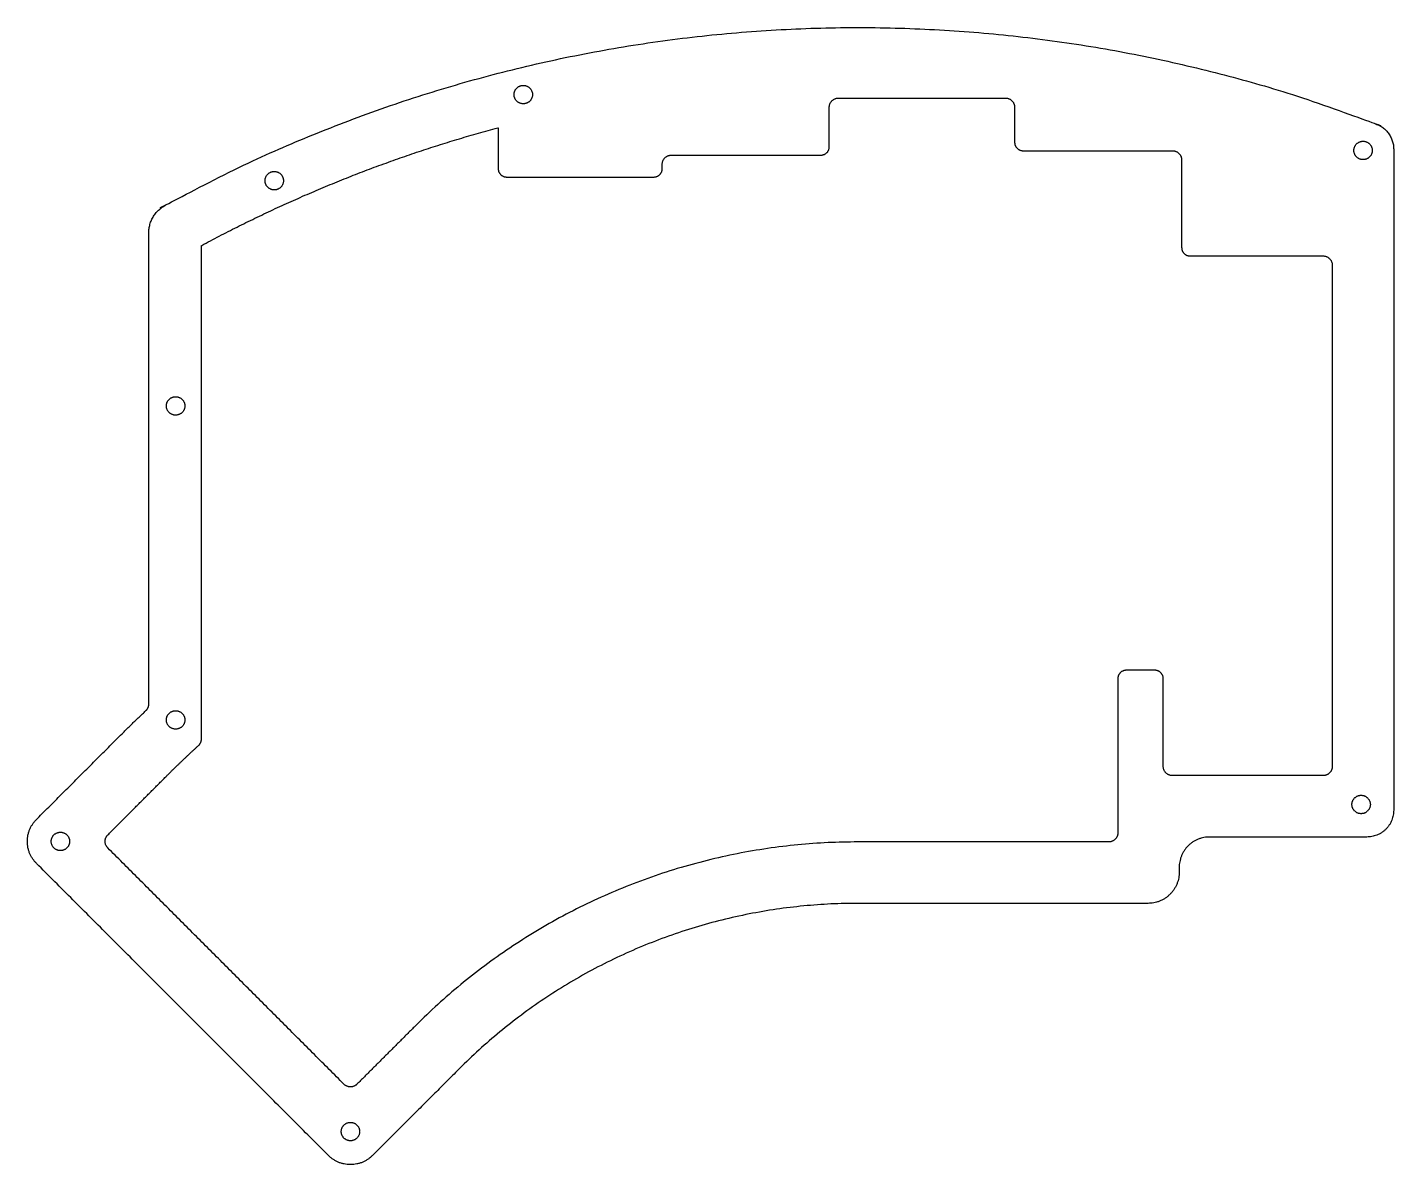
# Model space of a CAD drawing. Header units: millimetres. Extents: x -140 to 16, y -55 to 75.
import ezdxf

# ---------------------------------------------------------------- set-up
doc = ezdxf.new("R2010")
doc.units = ezdxf.units.MM
doc.header["$MEASUREMENT"] = 0
doc.layers.add('0.1mm kerf$Hi Pro 2', color=18, linetype='Continuous', true_color=0x000000)

msp = doc.modelspace()

# ---------------------------------------------------------------- linework, layer by layer
at = {"layer": '0.1mm kerf$Hi Pro 2'}
for points, weights, knots in [([(-126.28, 51.31), (-126.28, 53.41), (-124.43, 54.43), (-57.5, 91.2), (13.75, 63.69), (15.7, 62.94), (15.7, 60.85)], [1, 0.860681603951, 1, 0.906672629097, 1, 0.824691044579, 1], [243.340827, 243.340827, 243.340827, 247.080153, 247.080153, 390.006028, 390.006028, 393.612872, 393.612872, 393.612872]), ([(-82.52, 67.07), (-82.52, 68.12), (-83.57, 68.12), (-84.62, 68.12), (-84.62, 67.07), (-84.62, 66.02), (-83.57, 66.02), (-82.52, 66.02), (-82.52, 67.07)], [1, 0.707106781187, 1, 0.707106781187, 1, 0.707106781187, 1, 0.707106781187, 1], [0, 0, 0, 1.727876, 1.727876, 3.455752, 3.455752, 5.183628, 5.183628, 6.911504, 6.911504, 6.911504]), ([(13.26, 60.7), (13.26, 61.75), (12.21, 61.75), (11.16, 61.75), (11.16, 60.7), (11.16, 59.65), (12.21, 59.65), (13.26, 59.65), (13.26, 60.7)], [1, 0.707106781187, 1, 0.707106781187, 1, 0.707106781187, 1, 0.707106781187, 1], [0, 0, 0, 1.727876, 1.727876, 3.455752, 3.455752, 5.183628, 5.183628, 6.911504, 6.911504, 6.911504]), ([(-110.92, 57.25), (-110.92, 58.3), (-111.97, 58.3), (-113.02, 58.3), (-113.02, 57.25), (-113.02, 56.2), (-111.97, 56.2), (-110.92, 56.2), (-110.92, 57.25)], [1, 0.707106781187, 1, 0.707106781187, 1, 0.707106781187, 1, 0.707106781187, 1], [0, 0, 0, 1.727876, 1.727876, 3.455752, 3.455752, 5.183628, 5.183628, 6.911504, 6.911504, 6.911504]), ([(-122.17, 31.57), (-122.17, 32.62), (-123.22, 32.62), (-124.28, 32.62), (-124.28, 31.57), (-124.28, 30.52), (-123.22, 30.52), (-122.17, 30.52), (-122.17, 31.57)], [1, 0.707106781187, 1, 0.707106781187, 1, 0.707106781187, 1, 0.707106781187, 1], [0, 0, 0, 1.727876, 1.727876, 3.455752, 3.455752, 5.183628, 5.183628, 6.911504, 6.911504, 6.911504]), ([(-129.18, -5.65), (-127.9, -4.37), (-126.57, -3.13), (-126.28, -2.85), (-126.28, -2.44)], [1, 0.999882890449, 1, 0.917914838016, 1], [185.149725, 185.149725, 185.149725, 188.775317, 188.775317, 189.591323, 189.591323, 189.591323]), ([(-122.17, -4.23), (-122.17, -3.18), (-123.22, -3.18), (-124.28, -3.18), (-124.28, -4.23), (-124.28, -5.28), (-123.22, -5.28), (-122.17, -5.28), (-122.17, -4.23)], [1, 0.707106781187, 1, 0.707106781187, 1, 0.707106781187, 1, 0.707106781187, 1], [0, 0, 0, 1.727876, 1.727876, 3.455752, 3.455752, 5.183628, 5.183628, 6.911504, 6.911504, 6.911504]), ([(-124.23, -10.6), (-122.45, -8.82), (-120.58, -7.12), (-120.28, -6.84), (-120.28, -6.42)], [1, 0.999744532467, 1, 0.914993936121, 1], [200.789115, 200.789115, 200.789115, 205.827606, 205.827606, 206.658213, 206.658213, 206.658213]), ([(13.04, -13.87), (13.04, -12.82), (11.99, -12.82), (10.94, -12.82), (10.94, -13.87), (10.94, -14.92), (11.99, -14.92), (13.04, -14.92), (13.04, -13.87)], [1, 0.707106781187, 1, 0.707106781187, 1, 0.707106781187, 1, 0.707106781187, 1], [0, 0, 0, 1.727876, 1.727876, 3.455752, 3.455752, 5.183628, 5.183628, 6.911504, 6.911504, 6.911504]), ([(-135.31, -18.08), (-135.31, -17.03), (-136.36, -17.03), (-137.41, -17.03), (-137.41, -18.08), (-137.41, -19.13), (-136.36, -19.13), (-135.31, -19.13), (-135.31, -18.08)], [1, 0.707106781187, 1, 0.707106781187, 1, 0.707106781187, 1, 0.707106781187, 1], [0, 0, 0, 1.727876, 1.727876, 3.455752, 3.455752, 5.183628, 5.183628, 6.911504, 6.911504, 6.911504]), ([(-102.23, -51.16), (-102.23, -50.11), (-103.28, -50.11), (-104.33, -50.11), (-104.33, -51.16), (-104.33, -52.21), (-103.28, -52.21), (-102.23, -52.21), (-102.23, -51.16)], [1, 0.707106781187, 1, 0.707106781187, 1, 0.707106781187, 1, 0.707106781187, 1], [0, 0, 0, 1.727876, 1.727876, 3.455752, 3.455752, 5.183628, 5.183628, 6.911504, 6.911504, 6.911504])]:
    msp.add_rational_spline(points, weights, degree=2, knots=knots, dxfattribs=at)
for points, weights in [([(-48.67, 65.62), (-48.67, 66.67), (-47.62, 66.67)], [1, 0.707106781187, 1]), ([(-28.57, 66.67), (-27.53, 66.67), (-27.53, 65.62)], [1, 0.707106781187, 1]), ([(-120.25, 49.87), (-104.14, 58.53), (-86.49, 63.28)], [1, 0.993384107913, 1]), ([(-49.62, 60.17), (-48.67, 60.17), (-48.67, 61.12)], [1, 0.707106781187, 1]), ([(-27.53, 61.62), (-27.53, 60.67), (-26.58, 60.67)], [1, 0.707106781187, 1]), ([(-67.72, 59.13), (-67.72, 60.17), (-66.67, 60.17)], [1, 0.707106781187, 1]), ([(-9.53, 60.67), (-8.48, 60.67), (-8.48, 59.62)], [1, 0.707106781187, 1]), ([(-86.43, 58.62), (-86.43, 57.67), (-85.47, 57.67)], [1, 0.707106781187, 1]), ([(-68.67, 57.67), (-67.72, 57.67), (-67.72, 58.62)], [1, 0.707106781187, 1]), ([(-8.48, 49.62), (-8.48, 48.67), (-7.53, 48.67)], [1, 0.707106781187, 1]), ([(7.65, 48.67), (8.7, 48.67), (8.7, 47.62)], [1, 0.707106781187, 1]), ([(-14.81, 1.43), (-15.76, 1.43), (-15.76, 0.48)], [1, 0.707106781187, 1]), ([(-10.58, 0.48), (-10.58, 1.43), (-11.52, 1.43)], [1, 0.707106781187, 1]), ([(-9.53, -10.58), (-10.58, -10.58), (-10.58, -9.53)], [1, 0.707106781187, 1]), ([(8.7, -9.53), (8.7, -10.58), (7.65, -10.58)], [1, 0.707106781187, 1]), ([(-139.09, -20.59), (-141.61, -18.08), (-139.09, -15.57)], [1, 0.707106781187, 1]), ([(15.7, -14.53), (15.7, -17.58), (12.65, -17.58)], [1, 0.707106781187, 1]), ([(-15.76, -17.09), (-15.76, -18.14), (-16.81, -18.14)], [1, 0.707106781187, 1]), ([(-130.96, -18.82), (-131.71, -18.08), (-130.96, -17.34)], [1, 0.707106781187, 1]), ([(-45.39, -18.14), (-74.92, -18.14), (-95.8, -39.03)], [1, 0.923879532511, 1]), ([(-5.31, -17.58), (-8.76, -17.58), (-8.76, -21.03)], [1, 0.707106781187, 1]), ([(-8.76, -21.59), (-8.76, -25.14), (-12.31, -25.14)], [1, 0.707106781187, 1]), ([(-45.39, -25.14), (-72.02, -25.14), (-90.85, -43.98)], [1, 0.923879532511, 1]), ([(-102.54, -45.76), (-103.28, -46.51), (-104.02, -45.76)], [1, 0.707106781187, 1]), ([(-100.77, -53.89), (-103.28, -56.41), (-105.79, -53.89)], [1, 0.707106781187, 1])]:
    msp.add_rational_spline(points, weights, degree=2, dxfattribs=at)
for points in [[(-48.67, 61.12), (-48.67, 63.37), (-48.67, 65.62)], [(-47.62, 66.67), (-38.1, 66.67), (-28.57, 66.67)], [(-27.53, 65.62), (-27.53, 63.62), (-27.53, 61.62)], [(-86.43, 63.23), (-86.43, 60.93), (-86.43, 58.62)], [(-66.67, 60.17), (-58.15, 60.17), (-49.62, 60.17)], [(-26.58, 60.67), (-18.05, 60.67), (-9.53, 60.67)], [(-8.48, 59.62), (-8.48, 54.62), (-8.48, 49.62)], [(-85.47, 57.67), (-77.07, 57.67), (-68.67, 57.67)], [(-67.72, 58.62), (-67.72, 58.88), (-67.72, 59.13)], [(-126.28, -2.44), (-126.28, 24.44), (-126.28, 51.31)], [(-120.28, -6.42), (-120.28, 21.7), (-120.28, 49.83)], [(-7.53, 48.67), (0.06, 48.67), (7.65, 48.67)], [(-15.76, 0.48), (-15.76, -8.31), (-15.76, -17.09)], [(-11.52, 1.43), (-13.17, 1.43), (-14.81, 1.43)], [(-10.58, -9.53), (-10.58, -4.53), (-10.58, 0.48)], [(-139.09, -15.57), (-134.14, -10.61), (-129.18, -5.65)], [(-130.96, -17.34), (-127.6, -13.97), (-124.23, -10.6)], [(7.65, -10.58), (-0.94, -10.58), (-9.53, -10.58)], [(-16.81, -18.14), (-31.1, -18.14), (-45.39, -18.14)], [(12.65, -17.58), (3.67, -17.58), (-5.31, -17.58)], [(-104.02, -45.76), (-117.49, -32.29), (-130.96, -18.82)], [(-105.79, -53.89), (-122.44, -37.24), (-139.09, -20.59)], [(-8.76, -21.03), (-8.76, -21.31), (-8.76, -21.59)], [(-12.31, -25.14), (-28.85, -25.14), (-45.39, -25.14)], [(-95.8, -39.03), (-99.17, -42.4), (-102.54, -45.76)], [(-90.85, -43.98), (-95.81, -48.94), (-100.77, -53.89)]]:
    msp.add_open_spline(points, degree=2, dxfattribs=at)
for points, knots in [([(-86.49, 63.28), (-86.46, 63.29), (-86.43, 63.29), (-86.43, 63.26), (-86.43, 63.23)], [299.2976042, 299.2976042, 299.2976042, 299.3628399, 299.3628399, 299.4280756, 299.4280756, 299.4280756]), ([(15.7, 60.85), (15.7, 43.52), (15.7, 26.2), (15.7, 5.84), (15.7, -14.53)], [-94.219782, -94.219782, -94.219782, -59.574546, -59.574546, -18.849556, -18.849556, -18.849556]), ([(-120.28, 49.83), (-120.28, 49.84), (-120.28, 49.86), (-120.26, 49.86), (-120.25, 49.87)], [262.90382018, 262.90382018, 262.90382018, 262.93371386, 262.93371386, 262.96360754, 262.96360754, 262.96360754]), ([(8.7, 47.62), (8.7, 36.91), (8.7, 26.2), (8.7, 8.34), (8.7, -9.53)], [423.73464, 423.73464, 423.73464, 445.15965, 445.15965, 480.88465, 480.88465, 480.88465])]:
    msp.add_open_spline(points, degree=2, knots=knots, dxfattribs=at)

doc.saveas('drawing.dxf')
